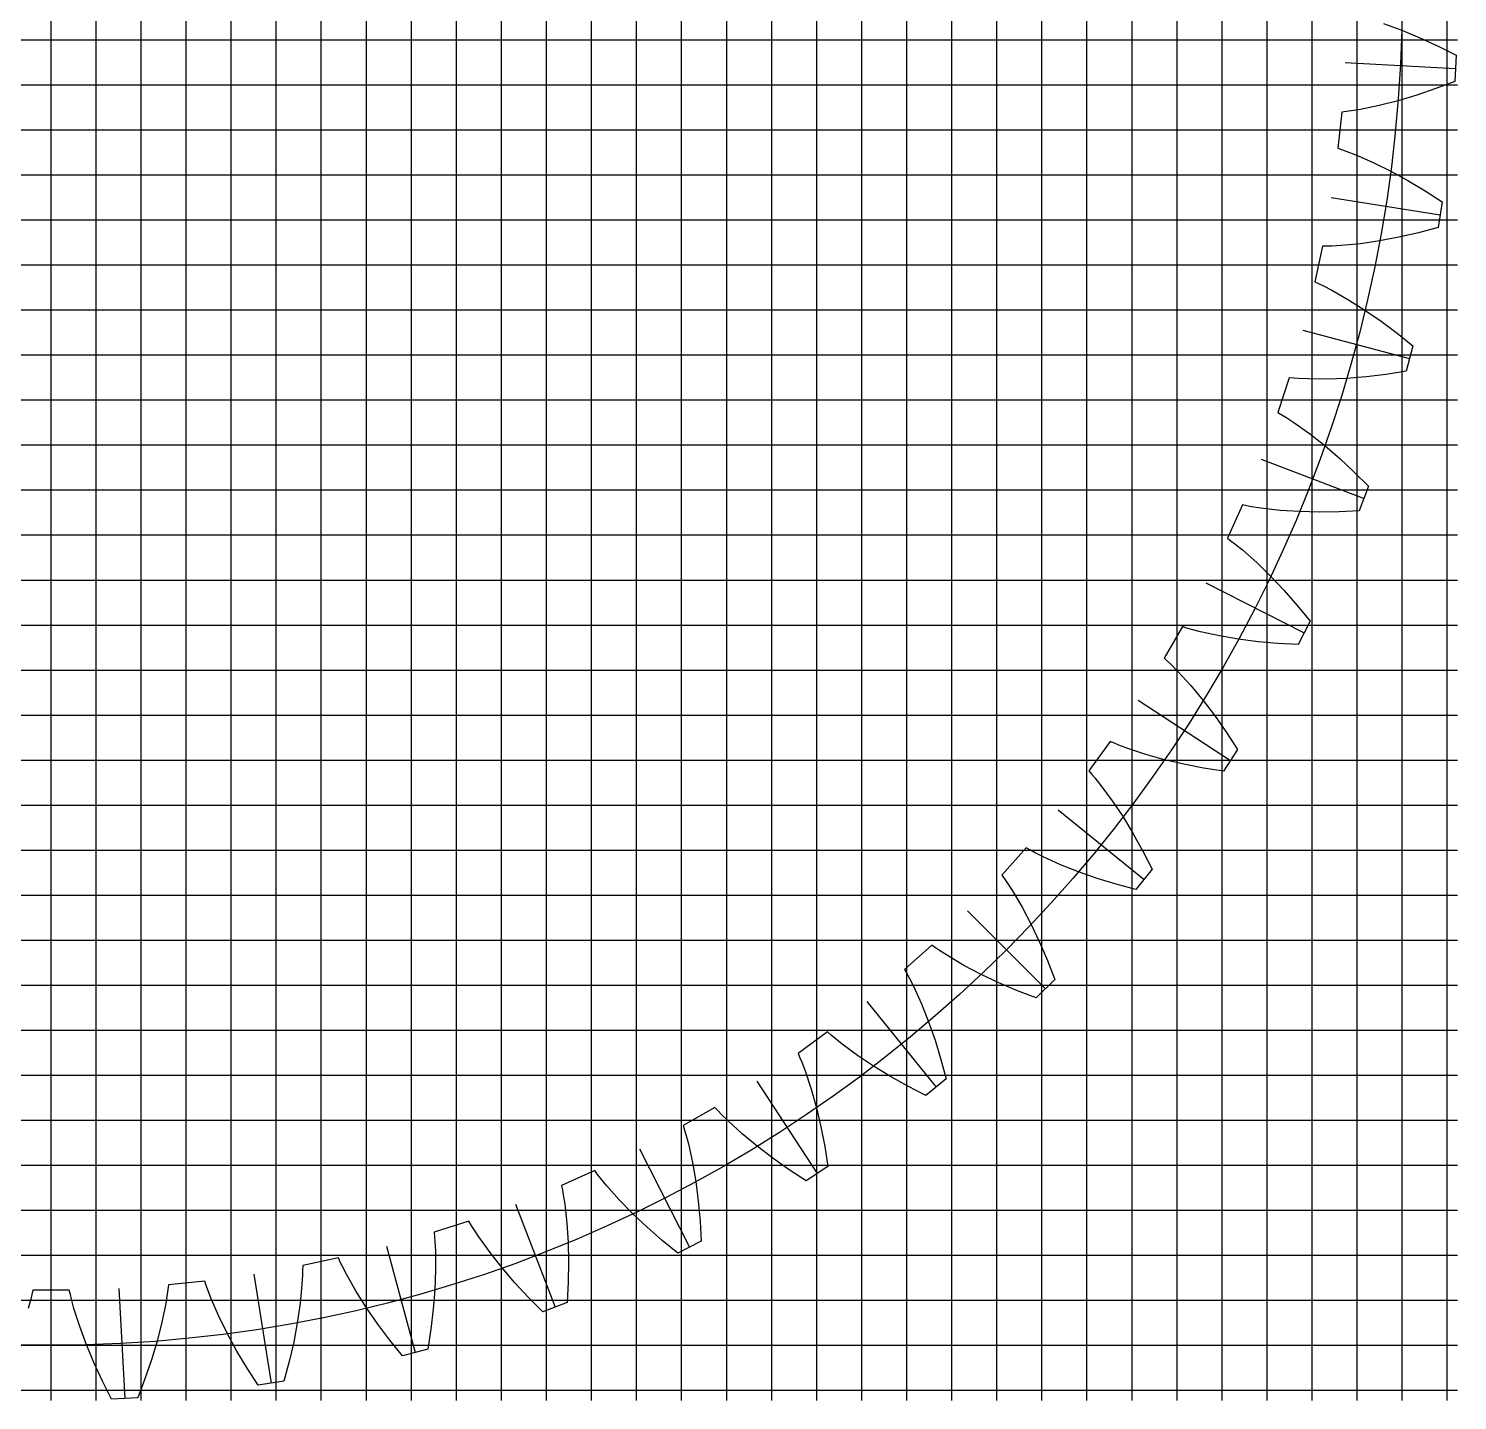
# Model space of a CAD drawing. Extents: x 0 to 62.4, y 0 to 62.4.
# Drawn here: x 30.72 to 62.45, y 0 to 30.47 of the extents above; entities that cross this region are included whole.
import ezdxf

# ---------------------------------------------------------------- set-up
doc = ezdxf.new("R2010")
doc.units = 0

msp = doc.modelspace()

# ---------------------------------------------------------------- linework, layer by layer
at = {"layer": 'a'}
msp.add_line((31.22491, 20.8166), (31.22491, 41.63321), dxfattribs=at)
msp.add_lwpolyline([(60.80977, 30.58891), (61.21463, 30.4396), (61.61824, 30.27095), (62.0204, 30.08432), (62.42087, 29.88068), (62.39048, 29.3009), (61.97092, 29.14025), (61.55146, 28.99667), (61.13243, 28.87113), (60.71418, 28.76496), (60.29714, 28.6801), (60.08923, 28.6466), (59.98546, 28.63232), (59.88184, 28.61982), (59.79724, 27.81495), (59.896, 27.78118), (59.99453, 27.74564), (60.19093, 27.66965), (60.58122, 27.49994), (60.96825, 27.30912), (61.35203, 27.09921), (61.73247, 26.87156), (62.10946, 26.62718), (62.01864, 26.05375), (61.58458, 25.93783), (61.15241, 25.83889), (60.72255, 25.75784), (60.2955, 25.69597), (59.87187, 25.65517), (59.6616, 25.64358), (59.55691, 25.64023), (59.45254, 25.63863), (59.28428, 24.84701), (59.37897, 24.8031), (59.47325, 24.75746), (59.66063, 24.66135), (60.03104, 24.45177), (60.396, 24.22155), (60.75574, 23.97267), (61.1103, 23.7065), (61.45968, 23.42405), (61.30941, 22.86326), (60.86562, 22.79334), (60.42548, 22.74012), (59.9895, 22.70445), (59.55832, 22.68755), (59.13274, 22.69126), (58.92241, 22.70171), (58.81794, 22.70932), (58.71399, 22.71864), (58.4639, 21.94895), (58.55348, 21.89538), (58.64247, 21.84013), (58.81878, 21.72496), (59.16525, 21.47781), (59.50415, 21.2107), (59.8359, 20.92558), (60.1607, 20.62381), (60.47864, 20.30639), (60.27058, 19.76438), (59.82191, 19.74124), (59.37861, 19.73431), (58.94129, 19.7444), (58.51071, 19.77267), (58.08785, 19.82084), (57.87976, 19.85322), (57.77666, 19.87171), (57.67425, 19.89185), (57.34508, 19.15251), (57.42857, 19.08988), (57.51129, 19.02563), (57.6746, 18.89266), (57.99334, 18.61065), (58.30247, 18.30957), (58.60259, 17.99134), (58.89407, 17.65727), (59.17709, 17.30836), (58.91351, 16.79106), (58.46488, 16.81494), (58.02329, 16.85439), (57.58942, 16.91014), (57.16415, 16.98326), (56.74864, 17.07537), (56.54508, 17.12933), (56.44448, 17.15849), (56.34473, 17.18922), (55.94008, 16.48834), (56.01657, 16.41733), (56.09212, 16.34478), (56.24063, 16.19547), (56.52815, 15.88169), (56.80411, 15.54995), (57.06933, 15.20209), (57.32429, 14.83938), (57.56929, 14.4628), (57.25308, 13.97588), (56.8094, 14.04653), (56.37435, 14.13192), (55.94869, 14.23272), (55.53339, 14.34989), (55.12979, 14.48493), (54.93299, 14.55987), (54.83598, 14.59939), (54.73999, 14.64038), (54.26429, 13.98563), (54.33294, 13.90701), (54.4005, 13.82696), (54.53259, 13.66295), (54.78573, 13.32083), (55.02551, 12.96206), (55.25291, 12.58838), (55.46856, 12.20101), (55.67285, 11.80088), (55.30748, 11.34969), (54.87362, 11.46633), (54.44988, 11.59673), (54.03709, 11.74147), (53.63631, 11.90141), (53.24904, 12.07789), (53.06114, 12.17299), (52.9688, 12.22243), (52.87762, 12.27323), (52.33609, 11.6718), (52.39614, 11.58643), (52.45496, 11.49976), (52.56918, 11.32284), (52.78518, 10.95613), (52.98614, 10.57427), (53.17323, 10.17887), (53.34721, 9.77108), (53.50856, 9.35178), (53.09803, 8.94125), (52.67874, 9.1026), (52.27095, 9.27658), (51.87554, 9.46368), (51.49368, 9.66463), (51.12698, 9.88063), (50.95005, 9.99485), (50.86338, 10.05367), (50.77801, 10.11373), (50.17658, 9.57219), (50.22738, 9.48102), (50.27682, 9.38867), (50.37193, 9.20078), (50.54841, 8.81351), (50.70835, 8.41273), (50.85309, 7.99993), (50.98349, 7.57619), (51.10013, 7.14233), (50.64893, 6.77696), (50.2488, 6.98126), (49.86143, 7.1969), (49.48775, 7.42431), (49.12898, 7.66408), (48.78687, 7.91722), (48.62285, 8.04931), (48.54281, 8.11687), (48.46418, 8.18552), (47.80944, 7.70982), (47.85043, 7.61383), (47.88995, 7.51683), (47.96489, 7.32002), (48.09992, 6.91642), (48.21709, 6.50112), (48.31789, 6.07546), (48.40328, 5.64041), (48.47393, 5.19673), (47.98702, 4.88052), (47.61043, 5.12553), (47.24773, 5.38049), (46.89986, 5.6457), (46.56813, 5.92166), (46.25434, 6.20918), (46.10503, 6.35769), (46.03249, 6.43325), (45.96147, 6.50974), (45.26059, 6.10508), (45.29132, 6.00534), (45.32049, 5.90473), (45.37444, 5.70117), (45.46655, 5.28567), (45.53967, 4.86039), (45.59542, 4.42653), (45.63487, 3.98493), (45.65876, 3.5363), (45.14145, 3.27272), (44.79254, 3.55575), (44.45847, 3.84722), (44.14024, 4.14735), (43.83917, 4.45647), (43.55716, 4.77522), (43.42419, 4.93852), (43.35994, 5.02124), (43.2973, 5.10474), (42.55797, 4.77556), (42.5781, 4.67315), (42.59659, 4.57005), (42.62897, 4.36196), (42.67714, 3.93911), (42.70541, 3.50852), (42.71551, 3.0712), (42.70858, 2.62791), (42.68544, 2.17924), (42.14342, 1.97117), (41.826, 2.28912), (41.52423, 2.61392), (41.23911, 2.94566), (40.972, 3.28456), (40.72485, 3.63104), (40.60968, 3.80735), (40.55443, 3.89634), (40.50087, 3.98592), (39.73117, 3.73583), (39.74049, 3.63187), (39.7481, 3.5274), (39.75856, 3.31707), (39.76226, 2.8915), (39.74537, 2.46031), (39.7097, 2.02434), (39.65647, 1.58419), (39.58656, 1.1404), (39.02576, 0.99013), (38.74332, 1.33952), (38.47715, 1.69408), (38.22827, 2.05381), (37.99804, 2.41878), (37.78847, 2.78919), (37.69235, 2.97657), (37.64671, 3.07084), (37.6028, 3.16553), (36.81118, 2.99727), (36.80959, 2.89291), (36.80623, 2.78822), (36.79465, 2.57794), (36.75385, 2.15431), (36.69197, 1.72726), (36.61092, 1.2974), (36.51198, 0.86523), (36.39606, 0.43117), (35.82263, 0.34035), (35.57826, 0.71734), (35.35061, 1.09779), (35.14069, 1.48156), (34.94988, 1.86859), (34.78017, 2.25888), (34.70417, 2.45528), (34.66863, 2.55381), (34.63486, 2.65257), (33.82999, 2.56798), (33.81749, 2.46435), (33.80322, 2.36059), (33.76971, 2.15268), (33.68486, 1.73563), (33.57868, 1.31739), (33.45314, 0.89835), (33.30957, 0.47889), (33.14891, 0.05933), (32.56913, 0.02895), (32.3655, 0.42942), (32.17886, 0.83157), (32.01022, 1.23519), (31.8609, 1.64004), (31.73292, 2.04593), (31.67787, 2.2492), (31.65282, 2.35091), (31.62956, 2.45266), (30.82025, 2.45266), (30.79699, 2.35091), (30.77195, 2.2492), (30.7169, 2.04593)], dxfattribs=at)
at = {"layer": 'b'}
for p, q in [((31.22491, 0), (31.22491, 62.44981)), ((32.22491, 0), (32.22491, 62.44981)), ((33.22491, 0), (33.22491, 62.44981)), ((34.22491, 0), (34.22491, 62.44981)), ((35.22491, 0), (35.22491, 62.44981)), ((36.22491, 0), (36.22491, 62.44981)), ((37.22491, 0), (37.22491, 62.44981)), ((38.22491, 0), (38.22491, 62.44981)), ((39.22491, 0), (39.22491, 62.44981)), ((40.22491, 0), (40.22491, 62.44981)), ((41.22491, 0), (41.22491, 62.44981)), ((42.22491, 0), (42.22491, 62.44981)), ((43.22491, 0), (43.22491, 62.44981)), ((44.22491, 0), (44.22491, 62.44981)), ((45.22491, 0), (45.22491, 62.44981)), ((46.22491, 0), (46.22491, 62.44981)), ((47.22491, 0), (47.22491, 62.44981)), ((48.22491, 0), (48.22491, 62.44981)), ((49.22491, 0), (49.22491, 62.44981)), ((50.22491, 0), (50.22491, 62.44981)), ((51.22491, 0), (51.22491, 62.44981)), ((52.22491, 0), (52.22491, 62.44981)), ((53.22491, 0), (53.22491, 62.44981)), ((54.22491, 0), (54.22491, 62.44981)), ((55.22491, 0), (55.22491, 62.44981)), ((56.22491, 0), (56.22491, 62.44981)), ((57.22491, 0), (57.22491, 62.44981)), ((58.22491, 0), (58.22491, 62.44981)), ((59.22491, 0), (59.22491, 62.44981)), ((60.22491, 0), (60.22491, 62.44981)), ((61.22491, 0), (61.22491, 62.44981)), ((62.22491, 0), (62.22491, 62.44981)), ((0, 30.22491), (62.44981, 30.22491)), ((0, 29.22491), (62.44981, 29.22491)), ((0, 28.22491), (62.44981, 28.22491)), ((0, 27.22491), (62.44981, 27.22491)), ((0, 26.22491), (62.44981, 26.22491)), ((0, 25.22491), (62.44981, 25.22491)), ((0, 24.22491), (62.44981, 24.22491)), ((0, 23.22491), (62.44981, 23.22491)), ((0, 22.22491), (62.44981, 22.22491)), ((0, 21.22491), (62.44981, 21.22491)), ((0, 20.22491), (62.44981, 20.22491)), ((0, 19.22491), (62.44981, 19.22491)), ((0, 18.22491), (62.44981, 18.22491)), ((0, 17.22491), (62.44981, 17.22491)), ((0, 16.22491), (62.44981, 16.22491)), ((0, 15.22491), (62.44981, 15.22491)), ((0, 14.22491), (62.44981, 14.22491)), ((0, 13.22491), (62.44981, 13.22491)), ((0, 12.22491), (62.44981, 12.22491)), ((0, 11.22491), (62.44981, 11.22491)), ((0, 10.22491), (62.44981, 10.22491)), ((0, 9.22491), (62.44981, 9.22491)), ((0, 8.22491), (62.44981, 8.22491)), ((0, 7.22491), (62.44981, 7.22491)), ((0, 6.22491), (62.44981, 6.22491)), ((0, 5.22491), (62.44981, 5.22491)), ((0, 4.22491), (62.44981, 4.22491)), ((0, 3.22491), (62.44981, 3.22491)), ((0, 2.22491), (62.44981, 2.22491)), ((0, 1.22491), (62.44981, 1.22491)), ((0, 0.22491), (62.44981, 0.22491))]:
    msp.add_line(p, q, dxfattribs=at)
at = {"layer": 'c'}
for p, q in [((59.96056, 29.71893), (62.40702, 29.59072)), ((59.64573, 26.72349), (62.06538, 26.34026)), ((59.01951, 23.77736), (61.38585, 23.14331)), ((58.08877, 20.91284), (60.37587, 20.0349)), ((56.8637, 18.16129), (59.0465, 17.0491)), ((55.35773, 15.55287), (57.41232, 14.2186)), ((53.58735, 13.11615), (55.49122, 11.57444)), ((51.57197, 10.87784), (53.30425, 9.14556)), ((49.33366, 8.86246), (50.87538, 6.9586)), ((46.89695, 7.09208), (48.23121, 5.0375)), ((44.28853, 5.58611), (45.40072, 3.40331)), ((41.53698, 4.36104), (42.41491, 2.07395)), ((38.67245, 3.4303), (39.30651, 1.06396)), ((35.72632, 2.80408), (36.10956, 0.38443)), ((32.73088, 2.48925), (32.85909, 0.04279))]:
    msp.add_line(p, q, dxfattribs=at)
msp.add_circle((31.22491, 31.22491), 30, dxfattribs=at)

doc.saveas('drawing.dxf')
